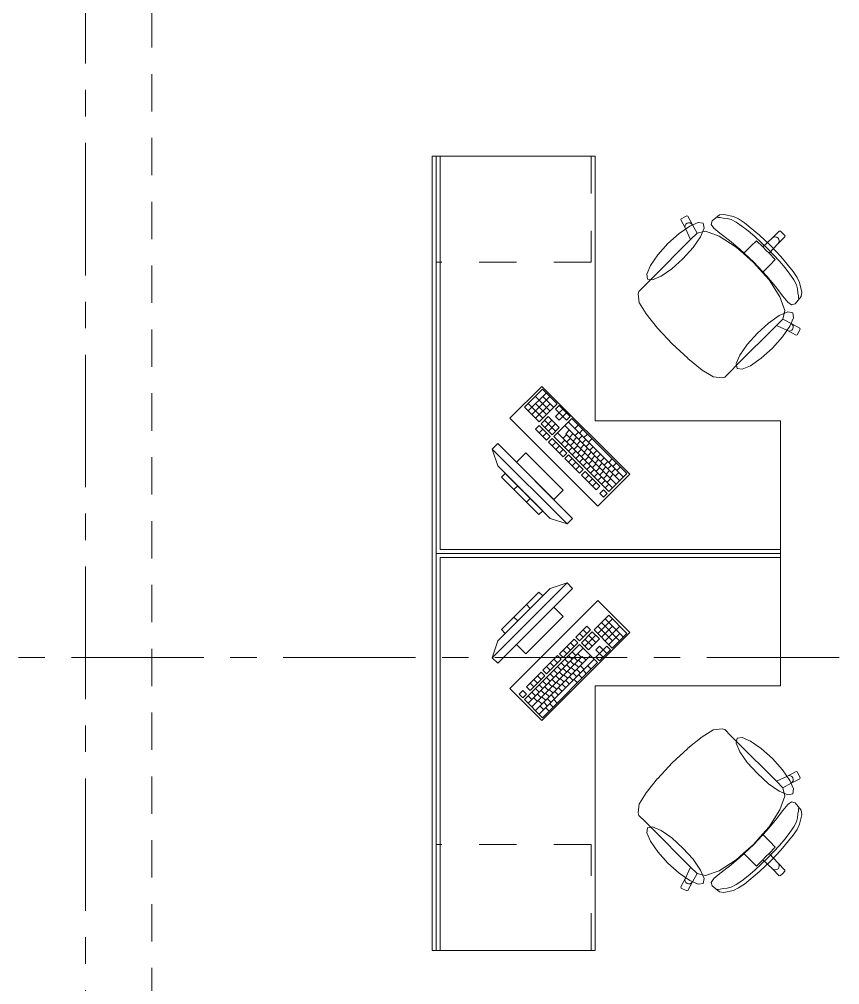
# Model space of a CAD drawing. Header units: inches. Extents: x -38 to 5698, y -33 to 92.
# Drawn here: x 307.57 to 310.669, y 33.171 to 36.817 of the extents above; entities that cross this region are included whole.
import ezdxf

# ---------------------------------------------------------------- set-up
doc = ezdxf.new("R2010")
doc.units = ezdxf.units.IN
doc.header["$MEASUREMENT"] = 0
for name, pattern in [('Hidden Line', [0.195611, 0.141111, -0.0545]), ('Punto & Raya', [0.65, 0.5, -0.075, 0, -0.075]), ('Rayas', [0.282222, 0.141111, -0.141111])]:
    doc.linetypes.add(name, pattern=pattern)
for name, color, linetype in [('02 _ ARQ _ ALB _ Ejes Generales', 7, 'Continuous'), ('08 _ STR _ EXT _ 09 Vigas', 7, 'Continuous'), ('Interior - Mobiliario', 7, 'Continuous'), ('Marcador - Secciones', 251, 'Continuous')]:
    doc.layers.add(name, color=color, linetype=linetype)

msp = doc.modelspace()

# ---------------------------------------------------------------- linework, layer by layer
at = {"layer": '02 _ ARQ _ ALB _ Ejes Generales', "color": 252, "linetype": 'Punto & Raya', "lineweight": 13}
msp.add_line((307.82, 3.05), (307.82, 44.9), dxfattribs=at)
at = {"layer": '08 _ STR _ EXT _ 09 Vigas', "color": 251, "linetype": 'Hidden Line', "lineweight": 13}
msp.add_line((308.07, 30.2), (308.07, 39.4), dxfattribs=at)
at = {"layer": 'Interior - Mobiliario', "color": 175, "linetype": 'Continuous', "lineweight": 13}
for p, q in [((309.13, 36.3), (309.16, 36.3)), ((309.13, 34.815), (309.13, 36.3)), ((309.16, 36.3), (309.16, 34.815)), ((310.0691, 36.0598), (310.0704, 36.0638)), ((310.0861, 36.0267), (310.0691, 36.0598)), ((310.0704, 36.0638), (310.0918, 36.0747)), ((310.0918, 36.0747), (310.0958, 36.0733)), ((310.0958, 36.0733), (310.1128, 36.0402)), ((310.1872, 36.0553), (310.215, 36.0785)), ((310.2097, 36.0689), (310.2052, 36.0697)), ((310.2178, 36.0681), (310.2097, 36.0689)), ((310.215, 36.0785), (310.2318, 36.0804)), ((310.2285, 36.066), (310.2178, 36.0681)), ((310.2439, 36.0649), (310.2285, 36.066)), ((310.2318, 36.0804), (310.2679, 36.0726)), ((310.2587, 36.061), (310.2439, 36.0649)), ((310.2775, 36.051), (310.2587, 36.061)), ((310.2679, 36.0726), (310.2872, 36.0636)), ((310.2872, 36.0636), (310.3089, 36.0487)), ((310.0845, 36.0324), (310.0851, 36.0382)), ((310.0861, 36.0267), (310.0845, 36.0324)), ((310.0851, 36.0382), (310.088, 36.0433)), ((310.1057, 35.9849), (310.0861, 36.0267)), ((310.088, 36.0433), (310.0925, 36.0469)), ((310.0925, 36.0469), (310.0982, 36.0484)), ((310.0982, 36.0484), (310.104, 36.0477)), ((310.104, 36.0477), (310.1091, 36.0448)), ((310.1091, 36.0448), (310.1128, 36.0402)), ((310.1128, 36.0402), (310.1301, 36.0092)), ((310.1838, 36.0424), (310.1872, 36.0553)), ((310.1938, 36.0281), (310.1838, 36.0424)), ((310.2161, 36.0095), (310.1938, 36.0281)), ((310.2994, 36.0362), (310.2775, 36.051)), ((310.3232, 36.0176), (310.2994, 36.0362)), ((310.3089, 36.0487), (310.3656, 36.0019)), ((309.9578, 35.8371), (310.1057, 35.9849)), ((310.1299, 36.0092), (310.1057, 35.9849)), ((310.1299, 36.0092), (310.1301, 36.0092)), ((310.1301, 36.0092), (310.1621, 36.0167)), ((310.1621, 36.0167), (310.214, 35.9983)), ((310.214, 35.9983), (310.2778, 35.957)), ((310.2522, 35.9815), (310.2161, 36.0095)), ((310.3479, 35.9964), (310.3232, 36.0176)), ((310.3725, 35.9739), (310.3479, 35.9964)), ((310.3656, 36.0019), (310.4078, 35.9628)), ((310.3781, 35.9571), (310.4147, 35.9911)), ((310.4147, 35.9911), (310.4408, 36.0172)), ((310.4147, 35.9911), (310.4195, 35.9943)), ((310.4195, 35.9943), (310.4253, 35.9954)), ((310.4253, 35.9954), (310.431, 35.9942)), ((310.431, 35.9942), (310.4359, 35.991)), ((310.4392, 35.9861), (310.4359, 35.991)), ((310.436, 35.9697), (310.4621, 35.9958)), ((310.4404, 35.9803), (310.4392, 35.9861)), ((310.4408, 36.0172), (310.445, 36.0171)), ((310.445, 36.0171), (310.4536, 36.0086)), ((310.4621, 36.0001), (310.4536, 36.0086)), ((310.4621, 35.9958), (310.4621, 36.0001)), ((310.2915, 35.9488), (310.2522, 35.9815)), ((310.2778, 35.957), (310.306, 35.9322)), ((310.3443, 35.8993), (310.2915, 35.9488)), ((310.306, 35.9322), (310.3334, 35.9596)), ((310.3334, 35.9596), (310.3545, 35.9807)), ((310.3545, 35.9807), (310.3781, 35.9571)), ((310.396, 35.9511), (310.3725, 35.9739)), ((310.3781, 35.9571), (310.3901, 35.9451)), ((310.396, 35.9511), (310.4188, 35.9276)), ((310.402, 35.9332), (310.436, 35.9697)), ((310.4469, 35.9206), (310.4078, 35.9628)), ((310.436, 35.9697), (310.4393, 35.9746)), ((310.4393, 35.9746), (310.4404, 35.9803)), ((310.306, 35.9322), (310.3438, 35.8989)), ((310.402, 35.9332), (310.3901, 35.9451)), ((310.4257, 35.9096), (310.402, 35.9332)), ((310.4188, 35.9276), (310.4414, 35.903)), ((310.4937, 35.8639), (310.4469, 35.9206)), ((310.3771, 35.861), (310.3438, 35.8989)), ((310.3443, 35.8993), (310.3938, 35.8466)), ((310.3771, 35.861), (310.4045, 35.8884)), ((310.4045, 35.8884), (310.4257, 35.9096)), ((310.4414, 35.903), (310.4625, 35.8782)), ((310.4625, 35.8782), (310.4811, 35.8544)), ((310.4019, 35.8329), (310.3771, 35.861)), ((310.3938, 35.8466), (310.4265, 35.8073)), ((310.4811, 35.8544), (310.496, 35.8326)), ((310.5086, 35.8422), (310.4937, 35.8639)), ((310.5176, 35.823), (310.5086, 35.8422)), ((309.9103, 35.7896), (309.9323, 35.8116)), ((309.9323, 35.8116), (309.9578, 35.8371)), ((310.4433, 35.7691), (310.4019, 35.8329)), ((310.4265, 35.8073), (310.4544, 35.7711)), ((310.496, 35.8326), (310.5059, 35.8137)), ((310.5059, 35.8137), (310.5098, 35.799)), ((310.5253, 35.7868), (310.5176, 35.823)), ((309.9075, 35.7803), (309.9103, 35.7896)), ((309.9115, 35.7464), (309.9075, 35.7803)), ((310.4616, 35.7171), (310.4433, 35.7691)), ((310.4544, 35.7711), (310.473, 35.7488)), ((310.5003, 35.7422), (310.5235, 35.7701)), ((310.5098, 35.799), (310.511, 35.7836)), ((310.511, 35.7836), (310.513, 35.7728)), ((310.513, 35.7728), (310.5138, 35.7648)), ((310.5235, 35.7701), (310.5253, 35.7868)), ((309.9123, 35.7443), (309.9115, 35.7464)), ((309.9373, 35.7042), (309.9123, 35.7443)), ((310.473, 35.7488), (310.4874, 35.7388)), ((310.4874, 35.7388), (310.5003, 35.7422)), ((310.5138, 35.7648), (310.5146, 35.7603)), ((309.9808, 35.6506), (309.9373, 35.7042)), ((310.4542, 35.6851), (310.4616, 35.7171)), ((310.282, 35.5128), (310.4299, 35.6607)), ((310.4541, 35.6849), (310.4299, 35.6607)), ((310.4299, 35.6607), (310.4717, 35.6411)), ((310.4541, 35.6849), (310.4542, 35.6851)), ((310.4852, 35.6678), (310.4542, 35.6851)), ((310.4898, 35.6642), (310.4852, 35.6678)), ((310.5183, 35.6509), (310.4852, 35.6678)), ((310.4927, 35.6591), (310.4898, 35.6642)), ((310.4934, 35.6532), (310.4927, 35.6591)), ((309.9815, 35.6497), (309.9808, 35.6506)), ((310.0364, 35.5914), (309.9815, 35.6497)), ((310.4717, 35.6411), (310.4773, 35.6395)), ((310.4717, 35.6411), (310.5048, 35.6241)), ((310.4773, 35.6395), (310.4831, 35.6402)), ((310.4831, 35.6402), (310.4882, 35.643)), ((310.4882, 35.643), (310.4918, 35.6476)), ((310.4918, 35.6476), (310.4934, 35.6532)), ((310.5048, 35.6241), (310.5088, 35.6254)), ((310.5088, 35.6254), (310.5196, 35.6468)), ((310.5196, 35.6468), (310.5183, 35.6509)), ((310.0364, 35.5914), (310.0947, 35.5366)), ((310.0947, 35.5366), (310.0955, 35.5359)), ((310.0955, 35.5359), (310.1492, 35.4923)), ((310.2565, 35.4873), (310.282, 35.5128)), ((310.1492, 35.4923), (310.1892, 35.4674)), ((310.2346, 35.4654), (310.2565, 35.4873)), ((310.1892, 35.4674), (310.1914, 35.4665)), ((310.1914, 35.4665), (310.2253, 35.4625)), ((310.2253, 35.4625), (310.2346, 35.4654)), ((309.5469, 35.4205), (309.4784, 35.3519)), ((309.5608, 35.4066), (309.4922, 35.338)), ((309.6023, 35.3651), (309.5469, 35.4205)), ((309.5475, 35.3102), (309.4921, 35.3656)), ((309.5746, 35.3928), (309.5061, 35.3242)), ((309.5749, 35.3376), (309.5195, 35.393)), ((309.5612, 35.3239), (309.5196, 35.3655)), ((309.5748, 35.3652), (309.5199, 35.3104)), ((309.5337, 35.2965), (309.6023, 35.3651)), ((309.5886, 35.3514), (309.5471, 35.3929)), ((309.4784, 35.3519), (309.5337, 35.2965)), ((309.6092, 35.3581), (309.5955, 35.3444)), ((309.5955, 35.3444), (309.6094, 35.3306)), ((309.6094, 35.3306), (309.5957, 35.3169)), ((309.6508, 35.3166), (309.6092, 35.3581)), ((309.6231, 35.3443), (309.6094, 35.3306)), ((309.6232, 35.3167), (309.6094, 35.3306)), ((309.6369, 35.3305), (309.6232, 35.3167)), ((309.5681, 35.317), (309.5407, 35.2896)), ((309.5959, 35.2618), (309.5544, 35.3033)), ((309.5819, 35.3032), (309.5545, 35.2757)), ((309.6096, 35.2755), (309.5681, 35.317)), ((309.6577, 35.3097), (309.5891, 35.2411)), ((309.5957, 35.3169), (309.6095, 35.303)), ((309.6095, 35.303), (309.6232, 35.3167)), ((309.6232, 35.3167), (309.6371, 35.3029)), ((309.6371, 35.3029), (309.6508, 35.3166)), ((309.8517, 35.0883), (309.644, 35.296)), ((309.8654, 35.102), (309.6577, 35.3097)), ((309.5338, 35.2827), (309.5201, 35.269)), ((309.5201, 35.269), (309.5616, 35.2275)), ((309.5754, 35.2412), (309.5338, 35.2827)), ((309.5477, 35.2689), (309.5339, 35.2552)), ((309.5407, 35.2896), (309.5822, 35.248)), ((309.5958, 35.2893), (309.5684, 35.2619)), ((309.5822, 35.248), (309.6096, 35.2755)), ((309.838, 35.0745), (309.6303, 35.2823)), ((309.6476, 35.2649), (309.6339, 35.2512)), ((309.6819, 35.2854), (309.6682, 35.2717)), ((309.6821, 35.2579), (309.6684, 35.2442)), ((309.6992, 35.2681), (309.6855, 35.2544)), ((309.5615, 35.255), (309.5478, 35.2413)), ((309.5616, 35.2275), (309.5754, 35.2412)), ((309.5823, 35.2343), (309.5686, 35.2205)), ((309.5686, 35.2205), (309.624, 35.1652)), ((309.6377, 35.1789), (309.5823, 35.2343)), ((309.5961, 35.2204), (309.5824, 35.2067)), ((309.5891, 35.2411), (309.7969, 35.0334)), ((309.8106, 35.0471), (309.6029, 35.2548)), ((309.6305, 35.2271), (309.6168, 35.2134)), ((309.6373, 35.2478), (309.6236, 35.2341)), ((309.8243, 35.0608), (309.6339, 35.2512)), ((309.6512, 35.2339), (309.6375, 35.2202)), ((309.6614, 35.2511), (309.6477, 35.2374)), ((309.665, 35.2201), (309.6513, 35.2064)), ((309.6753, 35.2373), (309.6616, 35.2235)), ((309.6891, 35.2234), (309.6754, 35.2097)), ((309.6959, 35.244), (309.6822, 35.2303)), ((309.7098, 35.2302), (309.6961, 35.2165)), ((309.7166, 35.2508), (309.7028, 35.2371)), ((309.7339, 35.2335), (309.7202, 35.2198)), ((309.3773, 35.2151), (309.356, 35.1939)), ((309.356, 35.1939), (309.6389, 34.9111)), ((309.356, 35.1939), (309.3773, 35.1303)), ((309.6601, 34.9323), (309.3773, 35.2151)), ((309.61, 35.2066), (309.5963, 35.1928)), ((309.6238, 35.1927), (309.6101, 35.179)), ((309.6444, 35.2133), (309.6307, 35.1996)), ((309.6582, 35.1994), (309.6445, 35.1857)), ((309.6721, 35.1856), (309.6584, 35.1719)), ((309.6789, 35.2062), (309.6652, 35.1925)), ((309.6927, 35.1924), (309.679, 35.1787)), ((309.703, 35.2096), (309.6893, 35.1958)), ((309.7168, 35.1957), (309.7031, 35.182)), ((309.7236, 35.2163), (309.7099, 35.2026)), ((309.7375, 35.2025), (309.7237, 35.1888)), ((309.7513, 35.1887), (309.7376, 35.1749)), ((309.4833, 35.1798), (309.448, 35.1444)), ((309.6247, 35.0384), (309.4833, 35.1798)), ((309.624, 35.1652), (309.6377, 35.1789)), ((309.6446, 35.1719), (309.6309, 35.1582)), ((309.6309, 35.1582), (309.6863, 35.1028)), ((309.7, 35.1166), (309.6446, 35.1719)), ((309.6584, 35.1581), (309.6447, 35.1444)), ((309.6859, 35.1717), (309.6722, 35.158)), ((309.6998, 35.1579), (309.6861, 35.1442)), ((309.7066, 35.1785), (309.6929, 35.1648)), ((309.7204, 35.1647), (309.7067, 35.151)), ((309.7307, 35.1819), (309.717, 35.1681)), ((309.7343, 35.1508), (309.7206, 35.1371)), ((309.7445, 35.168), (309.7308, 35.1543)), ((309.7584, 35.1542), (309.7447, 35.1405)), ((309.7652, 35.1748), (309.7514, 35.1611)), ((309.779, 35.161), (309.7653, 35.1472)), ((309.7929, 35.1471), (309.7791, 35.1334)), ((309.81, 35.1574), (309.7963, 35.1436)), ((309.5752, 34.9323), (309.3773, 35.1303)), ((309.448, 35.1444), (309.5894, 35.003)), ((309.6723, 35.1442), (309.6586, 35.1305)), ((309.6861, 35.1304), (309.6724, 35.1167)), ((309.6863, 35.1028), (309.7, 35.1166)), ((309.7069, 35.1096), (309.6932, 35.0959)), ((309.7136, 35.144), (309.6999, 35.1303)), ((309.7623, 35.0542), (309.7069, 35.1096)), ((309.7275, 35.1302), (309.7138, 35.1165)), ((309.7413, 35.1164), (309.7276, 35.1026)), ((309.7481, 35.137), (309.7344, 35.1233)), ((309.762, 35.1231), (309.7482, 35.1094)), ((309.7722, 35.1403), (309.7585, 35.1266)), ((309.7861, 35.1265), (309.7723, 35.1128)), ((309.7999, 35.1126), (309.7862, 35.0989)), ((309.8067, 35.1333), (309.793, 35.1195)), ((309.8205, 35.1194), (309.8068, 35.1057)), ((309.8256, 35.1418), (309.8119, 35.1281)), ((309.8412, 35.1262), (309.8275, 35.1125)), ((309.4055, 35.102), (309.3914, 35.0879)), ((309.3914, 35.0879), (309.5328, 34.9464)), ((309.547, 34.9606), (309.4055, 35.102)), ((309.6932, 35.0959), (309.7486, 35.0405)), ((309.7208, 35.0958), (309.707, 35.0821)), ((309.7346, 35.0819), (309.7209, 35.0682)), ((309.7552, 35.1025), (309.7415, 35.0888)), ((309.769, 35.0887), (309.7553, 35.0749)), ((309.7758, 35.1093), (309.7621, 35.0956)), ((309.7829, 35.0748), (309.7692, 35.0611)), ((309.7897, 35.0954), (309.7759, 35.0817)), ((309.8035, 35.0816), (309.7898, 35.0679)), ((309.7969, 35.0334), (309.8654, 35.102)), ((309.8138, 35.0988), (309.8, 35.0851)), ((309.8344, 35.1056), (309.8207, 35.0919)), ((309.4527, 35.0549), (309.4385, 35.0407)), ((309.5894, 35.003), (309.6247, 35.0384)), ((309.7485, 35.0681), (309.7347, 35.0544)), ((309.7486, 35.0405), (309.7623, 35.0542)), ((309.7761, 35.0404), (309.7624, 35.0267)), ((309.79, 35.0265), (309.7761, 35.0404)), ((309.7967, 35.061), (309.783, 35.0472)), ((309.4998, 35.0077), (309.4857, 34.9936)), ((309.7624, 35.0267), (309.7763, 35.0128)), ((309.7763, 35.0128), (309.79, 35.0265)), ((309.5328, 34.9464), (309.547, 34.9606)), ((309.6389, 34.9111), (309.5752, 34.9323)), ((309.6389, 34.9111), (309.6601, 34.9323)), ((309.13, 34.785), (309.13, 34.815)), ((309.13, 33.3), (309.13, 34.785)), ((309.16, 34.815), (310.445, 34.815)), ((309.16, 34.785), (309.16, 33.3)), ((310.445, 34.785), (309.16, 34.785)), ((310.445, 34.815), (310.445, 34.785)), ((309.6389, 34.6889), (309.356, 34.4061)), ((309.6389, 34.6889), (309.5752, 34.6677)), ((309.6601, 34.6677), (309.6389, 34.6889)), ((309.3773, 34.3849), (309.6601, 34.6677)), ((309.3773, 34.4697), (309.5752, 34.6677)), ((309.5328, 34.6536), (309.3914, 34.5121)), ((309.4055, 34.498), (309.547, 34.6394)), ((309.547, 34.6394), (309.5328, 34.6536)), ((309.4998, 34.5923), (309.4857, 34.6064)), ((309.5894, 34.597), (309.448, 34.4556)), ((309.6247, 34.5616), (309.5894, 34.597)), ((309.7969, 34.5666), (309.7415, 34.5112)), ((309.8654, 34.498), (309.7969, 34.5666)), ((309.4527, 34.5451), (309.4385, 34.5593)), ((309.4833, 34.4202), (309.6247, 34.5616)), ((309.7552, 34.4975), (309.8106, 34.5529)), ((309.8377, 34.4703), (309.7692, 34.5389)), ((309.8516, 34.4842), (309.783, 34.5528)), ((309.3914, 34.5121), (309.4055, 34.498)), ((309.714, 34.5249), (309.6724, 34.4833)), ((309.6861, 34.4696), (309.7277, 34.5111)), ((309.7, 34.4834), (309.6863, 34.4972)), ((309.7345, 34.5043), (309.693, 34.4627)), ((309.7138, 34.4973), (309.7001, 34.511)), ((309.7067, 34.449), (309.7482, 34.4906)), ((309.7277, 34.5111), (309.714, 34.5249)), ((309.7481, 34.463), (309.7207, 34.4904)), ((309.762, 34.4769), (309.7345, 34.5043)), ((309.7415, 34.5112), (309.81, 34.4426)), ((309.8102, 34.4702), (309.7553, 34.5251)), ((309.7689, 34.4838), (309.8104, 34.5253)), ((309.7826, 34.4701), (309.838, 34.5255)), ((309.7963, 34.4564), (309.8379, 34.4979)), ((309.81, 34.4426), (309.8654, 34.498)), ((309.356, 34.4061), (309.3773, 34.4697)), ((309.448, 34.4556), (309.4833, 34.4202)), ((309.6861, 34.4558), (309.4784, 34.2481)), ((309.6655, 34.4764), (309.6101, 34.421)), ((309.6238, 34.4073), (309.6792, 34.4627)), ((309.6654, 34.4488), (309.6517, 34.4625)), ((309.6792, 34.4627), (309.6655, 34.4764)), ((309.6724, 34.4833), (309.6861, 34.4696)), ((309.7546, 34.3873), (309.6861, 34.4558)), ((309.693, 34.4627), (309.7204, 34.4353)), ((309.7343, 34.4492), (309.7068, 34.4766)), ((309.7204, 34.4353), (309.762, 34.4769)), ((309.4921, 34.2344), (309.6998, 34.4421)), ((309.6101, 34.421), (309.6238, 34.4073)), ((309.6377, 34.4211), (309.624, 34.4348)), ((309.6515, 34.435), (309.6378, 34.4487)), ((309.6721, 34.4144), (309.6584, 34.4281)), ((309.6927, 34.4076), (309.679, 34.4213)), ((309.7617, 34.4217), (309.7478, 34.4079)), ((309.7618, 34.4493), (309.748, 34.4354)), ((309.748, 34.4354), (309.7617, 34.4217)), ((309.7616, 34.3942), (309.8031, 34.4357)), ((309.7617, 34.4217), (309.7755, 34.4356)), ((309.7754, 34.408), (309.7617, 34.4217)), ((309.7755, 34.4356), (309.7618, 34.4493)), ((309.7894, 34.4494), (309.7755, 34.4356)), ((309.7893, 34.4219), (309.7755, 34.4356)), ((309.8031, 34.4357), (309.7894, 34.4494)), ((309.356, 34.4061), (309.3773, 34.3849)), ((309.5058, 34.2207), (309.6962, 34.4111)), ((309.5195, 34.207), (309.7272, 34.4147)), ((309.5332, 34.1933), (309.7409, 34.401)), ((309.5469, 34.1795), (309.7546, 34.3873)), ((309.6032, 34.4141), (309.5478, 34.3587)), ((309.5615, 34.345), (309.6169, 34.4004)), ((309.5892, 34.3727), (309.5755, 34.3864)), ((309.6031, 34.3865), (309.5893, 34.4002)), ((309.6169, 34.4004), (309.6032, 34.4141)), ((309.6305, 34.3729), (309.6168, 34.3866)), ((309.6444, 34.3867), (309.6307, 34.4004)), ((309.6582, 34.4006), (309.6445, 34.4143)), ((309.665, 34.3799), (309.6513, 34.3936)), ((309.6789, 34.3938), (309.6652, 34.4075)), ((309.6822, 34.3697), (309.6685, 34.3834)), ((309.6961, 34.3835), (309.6823, 34.3972)), ((309.7099, 34.3974), (309.6962, 34.4111)), ((309.7478, 34.4079), (309.7616, 34.3942)), ((309.5409, 34.3518), (309.4855, 34.2964)), ((309.5546, 34.338), (309.5409, 34.3518)), ((309.5478, 34.3587), (309.5615, 34.345)), ((309.5754, 34.3588), (309.5616, 34.3725)), ((309.589, 34.3313), (309.5753, 34.345)), ((309.6029, 34.3452), (309.5891, 34.3589)), ((309.6167, 34.359), (309.603, 34.3727)), ((309.6235, 34.3384), (309.6098, 34.3521)), ((309.6373, 34.3522), (309.6236, 34.3659)), ((309.6512, 34.3661), (309.6375, 34.3798)), ((309.6545, 34.342), (309.6408, 34.3557)), ((309.6684, 34.3558), (309.6546, 34.3695)), ((309.6751, 34.3352), (309.6614, 34.3489)), ((309.689, 34.349), (309.6753, 34.3627)), ((309.7028, 34.3629), (309.6891, 34.3766)), ((309.7131, 34.3457), (309.6994, 34.3594)), ((309.7304, 34.363), (309.7167, 34.3767)), ((309.4992, 34.2827), (309.5546, 34.338)), ((309.513, 34.2965), (309.4993, 34.3102)), ((309.5269, 34.3104), (309.5132, 34.3241)), ((309.5407, 34.3242), (309.527, 34.3379)), ((309.5613, 34.3036), (309.5476, 34.3173)), ((309.5752, 34.3175), (309.5614, 34.3312)), ((309.5819, 34.2968), (309.5682, 34.3106)), ((309.5958, 34.3107), (309.5821, 34.3244)), ((309.6096, 34.3245), (309.5959, 34.3382)), ((309.613, 34.3004), (309.5993, 34.3141)), ((309.6268, 34.3143), (309.6131, 34.328)), ((309.6336, 34.2936), (309.6199, 34.3074)), ((309.6407, 34.3281), (309.627, 34.3418)), ((309.6475, 34.3075), (309.6337, 34.3212)), ((309.6613, 34.3213), (309.6476, 34.3351)), ((309.6785, 34.3111), (309.6648, 34.3248)), ((309.6958, 34.3284), (309.6821, 34.3421)), ((309.4716, 34.2825), (309.4578, 34.2687)), ((309.4853, 34.2688), (309.4716, 34.2825)), ((309.4855, 34.2964), (309.4992, 34.2827)), ((309.5198, 34.2621), (309.5061, 34.2758)), ((309.5336, 34.2759), (309.5199, 34.2896)), ((309.5475, 34.2898), (309.5337, 34.3035)), ((309.5543, 34.2691), (309.5405, 34.2829)), ((309.5681, 34.283), (309.5544, 34.2967)), ((309.5714, 34.2589), (309.5577, 34.2726)), ((309.5853, 34.2727), (309.5716, 34.2865)), ((309.5991, 34.2866), (309.5854, 34.3003)), ((309.6059, 34.266), (309.5922, 34.2797)), ((309.6198, 34.2798), (309.606, 34.2935)), ((309.4578, 34.2687), (309.4715, 34.255)), ((309.4715, 34.255), (309.4853, 34.2688)), ((309.4784, 34.2481), (309.5469, 34.1795)), ((309.5059, 34.2482), (309.4922, 34.262)), ((309.5266, 34.2414), (309.5128, 34.2552)), ((309.5404, 34.2553), (309.5267, 34.269)), ((309.5437, 34.2312), (309.53, 34.2449)), ((309.5576, 34.245), (309.5439, 34.2588)), ((309.5644, 34.2244), (309.5507, 34.2381)), ((309.5782, 34.2383), (309.5645, 34.252)), ((309.5921, 34.2521), (309.5784, 34.2658)), ((309.6023, 34.2349), (309.5886, 34.2486)), ((309.5505, 34.2106), (309.5368, 34.2243)), ((309.5712, 34.2038), (309.5574, 34.2175)), ((309.5867, 34.2193), (309.573, 34.2331)), ((310.1492, 34.1077), (310.1892, 34.1326)), ((310.1892, 34.1326), (310.1914, 34.1335)), ((310.1914, 34.1335), (310.2253, 34.1375)), ((310.2253, 34.1375), (310.2346, 34.1346)), ((310.2346, 34.1346), (310.2565, 34.1127)), ((310.0955, 34.0641), (310.1492, 34.1077)), ((310.2565, 34.1127), (310.282, 34.0872)), ((310.0364, 34.0086), (310.0947, 34.0634)), ((310.0947, 34.0634), (310.0955, 34.0641)), ((310.282, 34.0872), (310.4299, 33.9393)), ((310.0364, 34.0086), (309.9815, 33.9503)), ((309.9808, 33.9494), (309.9373, 33.8958)), ((309.9815, 33.9503), (309.9808, 33.9494)), ((310.4299, 33.9393), (310.4717, 33.9589)), ((310.4717, 33.9589), (310.5048, 33.9759)), ((310.4717, 33.9589), (310.4773, 33.9605)), ((310.4773, 33.9605), (310.4831, 33.9598)), ((310.4831, 33.9598), (310.4882, 33.957)), ((310.5183, 33.9491), (310.4852, 33.9322)), ((310.4882, 33.957), (310.4918, 33.9524)), ((310.4918, 33.9524), (310.4934, 33.9468)), ((310.4934, 33.9468), (310.4927, 33.9409)), ((310.5048, 33.9759), (310.5088, 33.9746)), ((310.5088, 33.9746), (310.5196, 33.9532)), ((310.5196, 33.9532), (310.5183, 33.9491)), ((310.4541, 33.9151), (310.4299, 33.9393)), ((310.4541, 33.9151), (310.4542, 33.9149)), ((310.4852, 33.9322), (310.4542, 33.9149)), ((310.4542, 33.9149), (310.4616, 33.8829)), ((310.4898, 33.9358), (310.4852, 33.9322)), ((310.4927, 33.9409), (310.4898, 33.9358)), ((309.9373, 33.8958), (309.9123, 33.8557)), ((310.4616, 33.8829), (310.4433, 33.8309)), ((309.9115, 33.8536), (309.9075, 33.8197)), ((309.9123, 33.8557), (309.9115, 33.8536)), ((310.4544, 33.8289), (310.473, 33.8512)), ((310.473, 33.8512), (310.4874, 33.8612)), ((310.4874, 33.8612), (310.5003, 33.8578)), ((310.5003, 33.8578), (310.5235, 33.8299)), ((310.513, 33.8272), (310.5138, 33.8352)), ((310.5138, 33.8352), (310.5146, 33.8397)), ((309.9075, 33.8197), (309.9103, 33.8104)), ((309.9103, 33.8104), (309.9323, 33.7884)), ((310.4433, 33.8309), (310.4019, 33.7671)), ((310.4265, 33.7927), (310.4544, 33.8289)), ((310.5059, 33.7863), (310.5098, 33.801)), ((310.5098, 33.801), (310.511, 33.8164)), ((310.511, 33.8164), (310.513, 33.8272)), ((310.5253, 33.8132), (310.5176, 33.777)), ((310.5235, 33.8299), (310.5253, 33.8132)), ((309.9323, 33.7884), (309.9578, 33.7629)), ((309.9578, 33.7629), (310.1057, 33.6151)), ((310.4019, 33.7671), (310.3771, 33.739)), ((310.3938, 33.7534), (310.4265, 33.7927)), ((310.4811, 33.7456), (310.496, 33.7674)), ((310.496, 33.7674), (310.5059, 33.7863)), ((310.5176, 33.777), (310.5086, 33.7578)), ((310.3771, 33.739), (310.3438, 33.7011)), ((310.3443, 33.7007), (310.3938, 33.7534)), ((310.3771, 33.739), (310.4045, 33.7116)), ((310.4937, 33.7361), (310.4469, 33.6794)), ((310.4625, 33.7218), (310.4811, 33.7456)), ((310.5086, 33.7578), (310.4937, 33.7361)), ((310.3443, 33.7007), (310.2915, 33.6512)), ((310.306, 33.6678), (310.3438, 33.7011)), ((310.4257, 33.6904), (310.402, 33.6668)), ((310.4045, 33.7116), (310.4257, 33.6904)), ((310.4188, 33.6724), (310.4414, 33.697)), ((310.4414, 33.697), (310.4625, 33.7218)), ((310.2915, 33.6512), (310.2522, 33.6185)), ((310.2778, 33.643), (310.306, 33.6678)), ((310.306, 33.6678), (310.3334, 33.6404)), ((310.3781, 33.6429), (310.3901, 33.6549)), ((310.402, 33.6668), (310.3901, 33.6549)), ((310.396, 33.6489), (310.4188, 33.6724)), ((310.402, 33.6668), (310.436, 33.6303)), ((310.4469, 33.6794), (310.4078, 33.6372)), ((310.1057, 33.6151), (310.0861, 33.5733)), ((310.1299, 33.5908), (310.1057, 33.6151)), ((310.214, 33.6017), (310.2778, 33.643)), ((310.2522, 33.6185), (310.2161, 33.5905)), ((310.3334, 33.6404), (310.3545, 33.6193)), ((310.3725, 33.6261), (310.3479, 33.6036)), ((310.3545, 33.6193), (310.3781, 33.6429)), ((310.3656, 33.5981), (310.4078, 33.6372)), ((310.396, 33.6489), (310.3725, 33.6261)), ((310.3781, 33.6429), (310.4147, 33.6089)), ((310.436, 33.6303), (310.4393, 33.6254)), ((310.436, 33.6303), (310.4621, 33.6042)), ((310.4404, 33.6197), (310.4392, 33.6139)), ((310.4393, 33.6254), (310.4404, 33.6197)), ((310.1128, 33.5598), (310.1301, 33.5908)), ((310.1299, 33.5908), (310.1301, 33.5908)), ((310.1301, 33.5908), (310.1621, 33.5833)), ((310.1621, 33.5833), (310.214, 33.6017)), ((310.2161, 33.5905), (310.1938, 33.5719)), ((310.3232, 33.5824), (310.2994, 33.5638)), ((310.3089, 33.5513), (310.3656, 33.5981)), ((310.3479, 33.6036), (310.3232, 33.5824)), ((310.4147, 33.6089), (310.4195, 33.6057)), ((310.4147, 33.6089), (310.4408, 33.5828)), ((310.4195, 33.6057), (310.4253, 33.6046)), ((310.4253, 33.6046), (310.431, 33.6058)), ((310.431, 33.6058), (310.4359, 33.609)), ((310.4392, 33.6139), (310.4359, 33.609)), ((310.4408, 33.5828), (310.445, 33.5829)), ((310.445, 33.5829), (310.4536, 33.5914)), ((310.4621, 33.5999), (310.4536, 33.5914)), ((310.4621, 33.6042), (310.4621, 33.5999)), ((310.0861, 33.5733), (310.0691, 33.5402)), ((310.0861, 33.5733), (310.0845, 33.5676)), ((310.0845, 33.5676), (310.0851, 33.5618)), ((310.0851, 33.5618), (310.088, 33.5567)), ((310.088, 33.5567), (310.0925, 33.5531)), ((310.0925, 33.5531), (310.0982, 33.5516)), ((310.0958, 33.5267), (310.1128, 33.5598)), ((310.0982, 33.5516), (310.104, 33.5523)), ((310.104, 33.5523), (310.1091, 33.5552)), ((310.1091, 33.5552), (310.1128, 33.5598)), ((310.1938, 33.5719), (310.1838, 33.5576)), ((310.1838, 33.5576), (310.1872, 33.5447)), ((310.1872, 33.5447), (310.215, 33.5215)), ((310.2775, 33.549), (310.2587, 33.539)), ((310.2994, 33.5638), (310.2775, 33.549)), ((310.2872, 33.5364), (310.3089, 33.5513)), ((310.0691, 33.5402), (310.0704, 33.5362)), ((310.0704, 33.5362), (310.0918, 33.5253)), ((310.0918, 33.5253), (310.0958, 33.5267)), ((310.2097, 33.5311), (310.2052, 33.5303)), ((310.2178, 33.5319), (310.2097, 33.5311)), ((310.215, 33.5215), (310.2318, 33.5196)), ((310.2285, 33.534), (310.2178, 33.5319)), ((310.2439, 33.5351), (310.2285, 33.534)), ((310.2318, 33.5196), (310.2679, 33.5274)), ((310.2587, 33.539), (310.2439, 33.5351)), ((310.2679, 33.5274), (310.2872, 33.5364)), ((309.16, 33.3), (309.13, 33.3))]:
    msp.add_line(p, q, dxfattribs=at)
at = {"layer": 'Interior - Mobiliario', "color": 175, "linetype": 'Rayas', "lineweight": 13}
for p, q in [((309.73, 36.3), (309.73, 35.9)), ((309.73, 35.9), (309.145, 35.9)), ((309.73, 33.7), (309.145, 33.7)), ((309.73, 33.3), (309.73, 33.7))]:
    msp.add_line(p, q, dxfattribs=at)
at = {"layer": 'Interior - Mobiliario', "color": 175, "linetype": 'Continuous', "lineweight": 13, "flags": 128}
for points in [[(309.145, 34.8), (309.145, 36.3), (309.745, 36.3), (309.745, 35.3), (310.445, 35.3), (310.445, 34.8)], [(310.0199, 35.9698), (310.0624, 36.008), (310.1027, 36.036), (310.1348, 36.0496), (310.1537, 36.0467), (310.1566, 36.0278), (310.143, 35.9958), (310.115, 35.9554), (310.0768, 35.9129), (310.0343, 35.8748), (309.994, 35.8468), (309.9619, 35.8331), (309.943, 35.836), (309.9401, 35.8549), (309.9537, 35.887), (309.9817, 35.9274)], [(310.4148, 35.5749), (310.453, 35.6174), (310.481, 35.6578), (310.4946, 35.6898), (310.4917, 35.7087), (310.4728, 35.7116), (310.4407, 35.698), (310.4004, 35.67), (310.3579, 35.6318), (310.3197, 35.5894), (310.2917, 35.549), (310.2781, 35.5169), (310.281, 35.498), (310.2999, 35.4951), (310.332, 35.5087), (310.3723, 35.5368)], [(309.7556, 34.9783), (309.8758, 35.0985), (309.5434, 35.4308), (309.4232, 35.3106)], [(309.145, 34.8), (309.145, 33.3), (309.745, 33.3), (309.745, 34.3), (310.445, 34.3), (310.445, 34.8)], [(309.4232, 34.2894), (309.5434, 34.1692), (309.8758, 34.5015), (309.7556, 34.6217)], [(310.4148, 34.0251), (310.453, 33.9826), (310.481, 33.9422), (310.4946, 33.9102), (310.4917, 33.8913), (310.4728, 33.8884), (310.4407, 33.902), (310.4004, 33.93), (310.3579, 33.9682), (310.3197, 34.0106), (310.2917, 34.051), (310.2781, 34.0831), (310.281, 34.102), (310.2999, 34.1049), (310.332, 34.0913), (310.3723, 34.0632)], [(310.0199, 33.6302), (310.0624, 33.592), (310.1027, 33.564), (310.1348, 33.5504), (310.1537, 33.5533), (310.1566, 33.5722), (310.143, 33.6042), (310.115, 33.6446), (310.0768, 33.6871), (310.0343, 33.7252), (309.994, 33.7532), (309.9619, 33.7669), (309.943, 33.764), (309.9401, 33.7451), (309.9537, 33.713), (309.9817, 33.6726)]]:
    msp.add_lwpolyline(points, close=True, dxfattribs=at)
at = {"layer": 'Marcador - Secciones', "color": 251, "linetype": 'Punto & Raya', "lineweight": 13}
msp.add_line((282.1667, 34.4067), (333.4403, 34.4067), dxfattribs=at)

doc.saveas('drawing.dxf')
